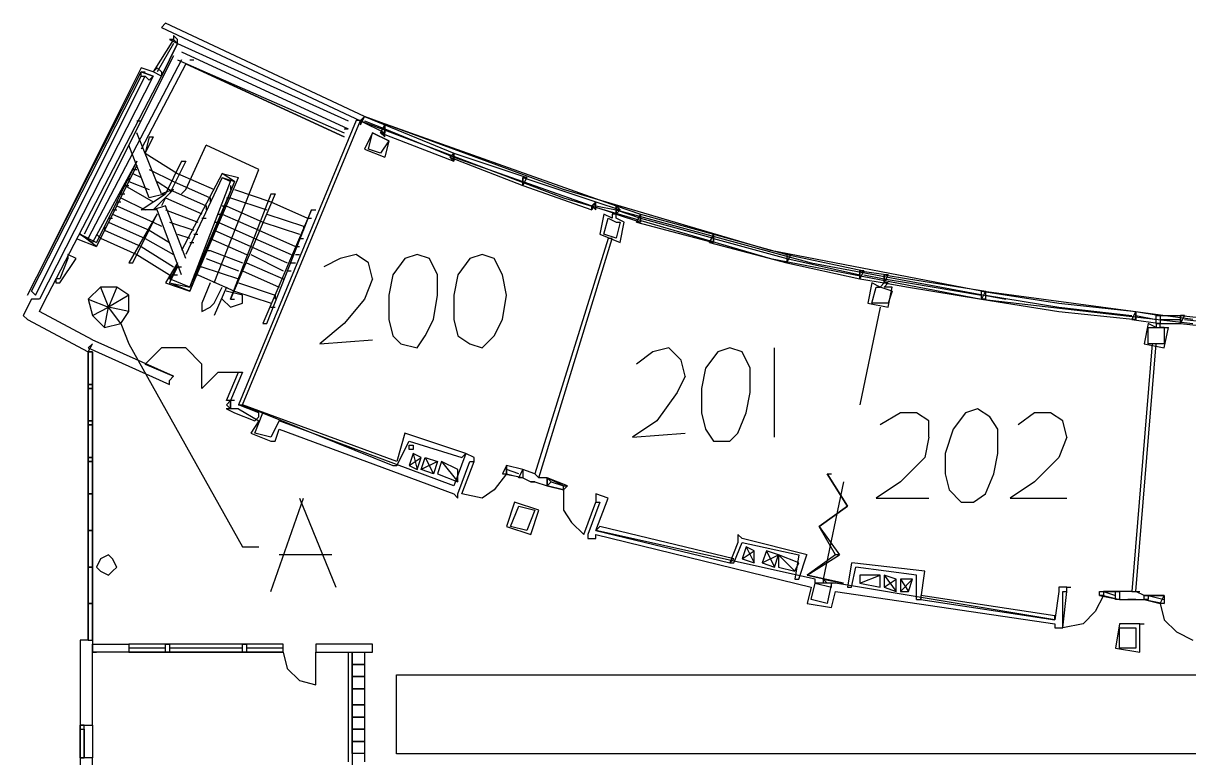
# Model space of a CAD drawing. Extents: x 0 to 132, y 0 to 63.
# Drawn here: x 78.99 to 97.22, y 51.85 to 63.34 of the extents above; entities that cross this region are included whole.
import ezdxf

# ---------------------------------------------------------------- set-up
doc = ezdxf.new("R2010")
doc.units = 0

msp = doc.modelspace()

# ---------------------------------------------------------------- linework, layer by layer
at = {"layer": 'Layer 1'}
for p, q in [((81.216239, 63.34135), (81.153004, 63.27785)), ((81.153004, 63.27785), (84.2645, 61.817352)), ((84.328, 61.881116), (81.216239, 63.34135)), ((81.343424, 63.087403), (81.025924, 62.579404)), ((81.343503, 63.087377), (81.026004, 62.579377)), ((81.343503, 63.08735), (81.280003, 63.08735)), ((81.280003, 63.08735), (81.407003, 63.02385)), ((81.406924, 63.087403), (81.343424, 63.150903)), ((81.343424, 63.150903), (81.343424, 63.087403)), ((81.343424, 63.087403), (81.406924, 63.023903)), ((81.407003, 63.02385), (81.343503, 63.08735)), ((81.406924, 63.023903), (81.406924, 63.087403)), ((81.343421, 63.02385), (81.089424, 62.579351)), ((81.406924, 63.023903), (81.152924, 62.515904)), ((81.153004, 62.515878), (81.407003, 63.023877)), ((81.407001, 63.02385), (84.074003, 61.817352)), ((81.470292, 62.896983), (84.074053, 61.69022)), ((81.34353, 62.833324), (79.946267, 60.039592)), ((81.470265, 62.769824), (80.010031, 59.976092)), ((81.533765, 62.706324), (80.83553, 61.373091)), ((81.533765, 62.706324), (80.83553, 61.373091)), ((81.407056, 62.769983), (84.010553, 61.626984)), ((81.533871, 62.706298), (84.010368, 61.563564)), ((84.010368, 61.563564), (81.533871, 62.706298)), ((81.597424, 62.769851), (81.660924, 62.769851)), ((80.835451, 62.642983), (79.057453, 59.086988)), ((79.057535, 59.086882), (80.835533, 62.579377)), ((79.120847, 59.150435), (80.835345, 62.51593)), ((79.184347, 59.086935), (80.89911, 62.51593)), ((81.026004, 62.515851), (79.248006, 59.023355)), ((79.311506, 58.96012), (81.153004, 62.515851)), ((80.835345, 62.51593), (80.835345, 62.57943)), ((81.025951, 62.579483), (80.835451, 62.642983)), ((80.835451, 62.579483), (81.025951, 62.515983)), ((80.835451, 62.579377), (80.898951, 62.579377)), ((80.835451, 62.515878), (80.898951, 62.515878)), ((81.025766, 62.515878), (80.83553, 62.579377)), ((80.89903, 62.515878), (80.962266, 62.452378)), ((80.962266, 62.452378), (81.025766, 62.515878)), ((81.153004, 62.515878), (81.026001, 62.579377)), ((81.026004, 62.57943), (81.089504, 62.64293)), ((81.153004, 62.51593), (81.026004, 62.57943)), ((81.089504, 62.64293), (81.153004, 62.57943)), ((81.153004, 62.57943), (81.153004, 62.51593)), ((80.771872, 61.817352), (80.835372, 61.817352)), ((84.200947, 61.817511), (82.359449, 57.372516)), ((82.422949, 57.372516), (84.264447, 61.817511)), ((84.264447, 61.817511), (84.200947, 61.817511)), ((84.264447, 61.817458), (87.439443, 60.610695)), ((84.264447, 61.817458), (84.645182, 61.626958)), ((84.2645, 61.817352), (84.328, 61.881116)), ((84.2645, 61.754037), (84.328, 61.881037)), ((84.328, 61.881037), (84.2645, 61.817537)), ((84.2645, 61.817537), (84.2645, 61.754037)), ((87.439443, 60.737959), (84.327947, 61.880958)), ((84.327947, 61.880958), (84.645182, 61.753958)), ((84.328, 61.881037), (88.264995, 60.484039)), ((84.328, 61.817458), (84.645235, 61.690458)), ((81.153136, 60.674433), (80.771872, 61.626932)), ((84.010421, 61.690352), (84.073921, 61.690352)), ((84.454814, 61.627037), (84.328079, 61.373038)), ((84.391314, 61.373038), (84.454814, 61.627037)), ((84.708867, 61.499905), (84.454867, 61.626905)), ((84.454867, 61.626905), (84.708867, 61.499905)), ((84.581999, 61.627037), (85.724733, 61.182273)), ((84.582052, 61.62717), (84.645288, 61.753905)), ((84.645288, 61.753905), (84.582052, 61.62717)), ((84.645288, 61.62717), (84.582052, 61.62717)), ((84.582052, 61.62717), (84.645288, 61.62717)), ((84.582052, 61.627037), (84.645288, 61.563537)), ((84.645288, 61.627037), (84.582052, 61.627037)), ((84.645235, 61.753773), (85.724733, 61.309538)), ((84.645285, 61.690352), (85.724786, 61.245853)), ((84.645288, 61.753905), (84.645288, 61.62717)), ((84.645288, 61.62717), (84.645288, 61.753905)), ((84.645288, 61.563537), (84.645288, 61.627037)), ((80.962292, 60.610933), (80.645057, 61.436432)), ((81.025766, 61.56359), (80.89903, 61.309591)), ((80.962266, 61.56359), (80.89903, 61.309591)), ((80.962316, 61.563485), (81.025816, 61.563485)), ((80.962372, 61.563352), (81.025871, 61.563352)), ((81.533873, 60.737933), (81.851368, 61.436432)), ((82.677028, 61.055565), (81.851529, 61.4363)), ((84.708867, 61.499905), (84.582132, 61.309406)), ((84.708867, 61.499905), (84.645367, 61.245906)), ((80.899136, 61.309353), (81.407136, 60.991853)), ((84.328, 61.373038), (84.645235, 61.246038)), ((84.582132, 61.309406), (84.391367, 61.37317)), ((85.661524, 61.245932), (86.804258, 60.801433)), ((85.661577, 61.245985), (85.724813, 61.309485)), ((85.724813, 61.309485), (85.661577, 61.245985)), ((85.724813, 61.182485), (85.661577, 61.245985)), ((85.661577, 61.245985), (85.724813, 61.182485)), ((85.72476, 61.309432), (86.868023, 60.928432)), ((85.72481, 61.245932), (86.804314, 60.864933)), ((85.724813, 61.309485), (85.724813, 61.182485)), ((85.724813, 61.182485), (85.724813, 61.309485)), ((80.771766, 61.182326), (80.073531, 59.912328)), ((80.771766, 61.182326), (80.137031, 59.912328)), ((80.771766, 61.118826), (80.137031, 59.848828)), ((80.771766, 61.118826), (80.137031, 59.848828)), ((80.708266, 61.055379), (80.771766, 61.055379)), ((80.962319, 61.055485), (81.343318, 60.864721)), ((81.470371, 61.182353), (81.216371, 60.674353)), ((81.533871, 61.182353), (81.279871, 60.674353)), ((81.470265, 61.182326), (81.533765, 61.182326)), ((81.978529, 59.277302), (82.677028, 61.055565)), ((80.645031, 60.92838), (80.645031, 60.86488)), ((80.708266, 60.991879), (80.83553, 60.92838)), ((81.407001, 60.991932), (81.9785, 60.737933)), ((82.10537, 60.991853), (81.470371, 59.785619)), ((82.10537, 60.991853), (81.470371, 59.785619)), ((82.10537, 60.928353), (81.533871, 59.721855)), ((82.10537, 60.928353), (81.533871, 59.721855)), ((81.597344, 59.150567), (82.359343, 60.9283)), ((82.105291, 60.928274), (82.232555, 60.864774)), ((82.295896, 60.86488), (82.105397, 60.991879)), ((82.105397, 60.991879), (82.359396, 60.92838)), ((82.105397, 60.92838), (82.295896, 60.86488)), ((86.867838, 60.92838), (86.804338, 60.801644)), ((86.804338, 60.801644), (86.804338, 60.92838)), ((86.804338, 60.92838), (86.867838, 60.92838)), ((86.804338, 60.928247), (87.947336, 60.547512)), ((86.804391, 60.92838), (86.804391, 60.801644)), ((86.804391, 60.801644), (86.867891, 60.92838)), ((86.867891, 60.92838), (86.804391, 60.92838)), ((80.581531, 60.801644), (80.645031, 60.801644)), ((80.581531, 60.801644), (81.025766, 60.547645)), ((80.645031, 60.86488), (80.962266, 60.73788)), ((81.025871, 60.420433), (81.343371, 60.737933)), ((81.089451, 60.8648), (81.279951, 60.738065)), ((81.343371, 60.737933), (81.153136, 60.674433)), ((81.279951, 60.738065), (81.85145, 60.484065)), ((81.343318, 60.864721), (81.915082, 60.610721)), ((81.470289, 60.67438), (81.533794, 60.73788)), ((82.295843, 60.8648), (81.597344, 59.214067)), ((81.597344, 59.214067), (82.232608, 60.8648)), ((82.295843, 60.8648), (81.597344, 59.150567)), ((82.232555, 60.801538), (82.232555, 60.738039)), ((82.295843, 60.737933), (82.867343, 60.547433)), ((86.804338, 60.8648), (87.883834, 60.484065)), ((86.804338, 60.801512), (87.883836, 60.420512)), ((90.677939, 59.78546), (87.439443, 60.737959)), ((80.454266, 60.547645), (80.518031, 60.547645)), ((80.518031, 60.67438), (80.581531, 60.67438)), ((80.518031, 60.61088), (80.89903, 60.42038)), ((80.835557, 60.420433), (81.216292, 60.674433)), ((81.216292, 60.674433), (80.962292, 60.610933)), ((81.216371, 60.610853), (81.153136, 60.483854)), ((81.216371, 60.610853), (81.153136, 60.483854)), ((81.216265, 60.61088), (81.787765, 60.35688)), ((81.915082, 60.610721), (81.915082, 60.547486)), ((82.168976, 60.610827), (82.232476, 60.610827)), ((82.930922, 60.67438), (82.232423, 59.023382)), ((82.232423, 59.023382), (82.867422, 60.67438)), ((82.232476, 60.610827), (82.80371, 60.420327)), ((82.867263, 60.674327), (82.931028, 60.674327)), ((82.867343, 60.547433), (83.438842, 60.293433)), ((87.439443, 60.610695), (90.677939, 59.658461)), ((87.947416, 60.547512), (87.883916, 60.484012)), ((87.883916, 60.484012), (87.947416, 60.547512)), ((87.947416, 60.547512), (87.883916, 60.420512)), ((87.947363, 60.547459), (88.328627, 60.42046)), ((87.947416, 60.420512), (87.947416, 60.547512)), ((80.391005, 60.420274), (80.45424, 60.420274)), ((80.391031, 60.356827), (80.962266, 60.102828)), ((80.454346, 60.483959), (81.025845, 60.22996)), ((81.089345, 60.356854), (80.64511, 59.594855)), ((80.708345, 59.594855), (81.089345, 60.356854)), ((81.089557, 60.420433), (80.835557, 60.420433)), ((81.216371, 60.483933), (81.025871, 60.420433)), ((81.470292, 59.404434), (81.089557, 60.420433)), ((81.216265, 60.42038), (81.724529, 60.22988)), ((81.533871, 59.658434), (81.216371, 60.483933)), ((81.85145, 60.484065), (81.85145, 60.420301)), ((82.041844, 60.356827), (82.105344, 60.356827)), ((82.105344, 60.356827), (82.676843, 60.102828)), ((82.105397, 60.483959), (82.168896, 60.483959)), ((82.168896, 60.483959), (82.740396, 60.22996)), ((83.50258, 60.42046), (82.740581, 58.642462)), ((82.803816, 58.642462), (83.50258, 60.42046)), ((82.803816, 60.356827), (83.375316, 60.166328)), ((83.502477, 60.420407), (83.565974, 60.420407)), ((87.883863, 60.483959), (88.264862, 60.35696)), ((87.883916, 60.484012), (87.947416, 60.420512)), ((87.883916, 60.420512), (87.883916, 60.484012)), ((87.947413, 60.483959), (88.264915, 60.42046)), ((88.074495, 60.356774), (88.010995, 60.039539)), ((88.201495, 60.293539), (88.074495, 60.356774)), ((88.264968, 60.356827), (88.201468, 60.356827)), ((88.201468, 60.356827), (88.201468, 60.293592)), ((88.264968, 60.35696), (88.264968, 60.483959)), ((88.264968, 60.483959), (88.328468, 60.42046)), ((88.264968, 60.483827), (88.645703, 60.356827)), ((88.328468, 60.42046), (88.264968, 60.35696)), ((88.264968, 60.420407), (91.312964, 59.594908)), ((88.264968, 60.356827), (88.645703, 60.230092)), ((88.264971, 60.420407), (88.645706, 60.293671)), ((88.264971, 60.293539), (88.264971, 60.356774)), ((88.265021, 60.483907), (88.265021, 60.356907)), ((88.328521, 60.420407), (88.265021, 60.483907)), ((88.265021, 60.356907), (88.328521, 60.420407)), ((88.5826, 60.230092), (88.645835, 60.356827)), ((88.645835, 60.356827), (88.5826, 60.230092)), ((88.645756, 60.356695), (89.789019, 60.03946)), ((88.645835, 60.356827), (88.645835, 60.230092)), ((88.645835, 60.230092), (88.645835, 60.356827)), ((80.263925, 60.166407), (80.263925, 60.102907)), ((80.327478, 60.22996), (80.898977, 59.97596)), ((80.327481, 60.293539), (80.390978, 60.293539)), ((81.025845, 60.22996), (81.153109, 60.16646)), ((81.279765, 60.22988), (81.661029, 60.102881)), ((81.787765, 60.293645), (81.851529, 60.293645)), ((81.978529, 60.22996), (82.041764, 60.22996)), ((82.041764, 60.22996), (82.613264, 59.97596)), ((82.740396, 60.22996), (83.31216, 60.03946)), ((83.375316, 60.166328), (83.375316, 60.102828)), ((83.438789, 60.293486), (83.502554, 60.293486)), ((88.074495, 60.039539), (88.13773, 60.293539)), ((88.13773, 60.293539), (88.264995, 60.230039)), ((88.39173, 60.230039), (88.264995, 60.293539)), ((88.264995, 60.230039), (88.328495, 60.230039)), ((88.328495, 60.230039), (88.264995, 59.976039)), ((88.328495, 59.912275), (88.39173, 60.230039)), ((88.582521, 60.22996), (89.789019, 59.91246)), ((88.645835, 60.230092), (88.5826, 60.230092)), ((88.5826, 60.230092), (88.645835, 60.230092)), ((88.645833, 60.293539), (89.788834, 59.976039)), ((79.819505, 59.975987), (80.137005, 59.848987)), ((80.137005, 59.848987), (79.882741, 60.039486)), ((79.882741, 60.039486), (80.137005, 59.912487)), ((79.882794, 60.039539), (80.073558, 59.91254)), ((80.137058, 60.039539), (80.200293, 59.976039)), ((80.200293, 59.976039), (80.771792, 59.72204)), ((80.263925, 60.102907), (80.835425, 59.848907)), ((80.898977, 59.97596), (81.343477, 59.72196)), ((80.962266, 60.102828), (81.279765, 59.912328)), ((81.407003, 60.039539), (81.597503, 59.976039)), ((81.661029, 60.039645), (81.724529, 60.039645)), ((81.914976, 59.912407), (81.914976, 59.975907)), ((81.914976, 59.975907), (82.486475, 59.721908)), ((81.978529, 60.102854), (82.549764, 59.848854)), ((82.613264, 59.97596), (83.185027, 59.72196)), ((82.676843, 60.102828), (83.248607, 59.848828)), ((83.312059, 59.975987), (83.375289, 59.975987)), ((88.137915, 59.975987), (86.994917, 56.292991)), ((87.058335, 56.229438), (88.201336, 59.975934)), ((88.010995, 60.039539), (88.328495, 59.912275)), ((88.264995, 59.976039), (88.074495, 60.039539)), ((88.201415, 59.975987), (88.137915, 59.975987)), ((89.788913, 60.039539), (89.725413, 59.91254)), ((89.725413, 59.91254), (89.788913, 60.039539)), ((89.788834, 60.039407), (90.932097, 59.721908)), ((89.788913, 59.91254), (89.788913, 60.039539)), ((89.788913, 60.039539), (89.788913, 59.91254)), ((89.788916, 59.975987), (90.931915, 59.658487)), ((80.835425, 59.848907), (81.343424, 59.531408)), ((81.597503, 59.91254), (81.661003, 59.91254)), ((81.851318, 59.785487), (81.915082, 59.785487)), ((81.915082, 59.785487), (82.423081, 59.594987)), ((82.549764, 59.848854), (83.121263, 59.594855)), ((83.248607, 59.848828), (83.312107, 59.848828)), ((89.725334, 59.912407), (90.932097, 59.594908)), ((89.725413, 59.91254), (89.788913, 59.91254)), ((89.788913, 59.91254), (89.725413, 59.91254)), ((93.979935, 59.150461), (90.677939, 59.78546)), ((79.692241, 59.658381), (79.565506, 59.340882)), ((79.565506, 59.277382), (79.819505, 59.658381)), ((79.69237, 59.721987), (79.69237, 59.658487)), ((79.819503, 59.658434), (79.692508, 59.721934)), ((80.64511, 59.594855), (80.708345, 59.594855)), ((80.771792, 59.72204), (81.279792, 59.40454)), ((81.407136, 59.594855), (81.216371, 59.277355)), ((81.407136, 59.594855), (81.279871, 59.277355)), ((81.851426, 59.658434), (82.35942, 59.467934)), ((82.486528, 59.594855), (83.05776, 59.340855)), ((82.549817, 59.721987), (83.057816, 59.467987)), ((83.184919, 59.594855), (83.248424, 59.594855)), ((83.248472, 59.721987), (83.311977, 59.721987)), ((83.946894, 59.658487), (83.692895, 59.531223)), ((84.200894, 59.721987), (83.946894, 59.658487)), ((84.391367, 59.594881), (84.200867, 59.721881)), ((84.454867, 59.340882), (84.391367, 59.594881)), ((84.962893, 59.65854), (84.772393, 59.40454)), ((85.153657, 59.72204), (84.962893, 59.65854)), ((85.343892, 59.65854), (85.153657, 59.72204)), ((85.470892, 59.40454), (85.343892, 59.65854)), ((85.978918, 59.65854), (85.788418, 59.40454)), ((86.169418, 59.72204), (85.978918, 59.65854)), ((86.359918, 59.65854), (86.169418, 59.72204)), ((86.486917, 59.40454), (86.359918, 59.65854)), ((90.677939, 59.658461), (93.979935, 59.023197)), ((90.931989, 59.658434), (92.074723, 59.404434)), ((90.931991, 59.721987), (90.931991, 59.721987)), ((90.931991, 59.721855), (92.13849, 59.46812)), ((90.931991, 59.594855), (92.074725, 59.340855)), ((90.932044, 59.721987), (90.932044, 59.594987)), ((90.932044, 59.594987), (90.99528, 59.721987)), ((90.99528, 59.721987), (90.932044, 59.721987)), ((91.312964, 59.594908), (94.36096, 59.023408)), ((81.407136, 59.531355), (81.279871, 59.277355)), ((81.407136, 59.531355), (81.279871, 59.340855)), ((81.407001, 59.531302), (81.470239, 59.531302)), ((81.724556, 59.531302), (81.787791, 59.531302)), ((81.787791, 59.531302), (82.35929, 59.340802)), ((82.422949, 59.467987), (82.994451, 59.213988)), ((83.121316, 59.467987), (83.184816, 59.467987)), ((92.138305, 59.467987), (92.074805, 59.340987)), ((92.074805, 59.340987), (92.074805, 59.467987)), ((92.074805, 59.467987), (92.138305, 59.467987)), ((92.074805, 59.467881), (92.519569, 59.404381)), ((92.074884, 59.467987), (92.074884, 59.340987)), ((92.074884, 59.340987), (92.138384, 59.467987)), ((92.138384, 59.467987), (92.074884, 59.467987)), ((79.501953, 59.340882), (79.501953, 59.277382)), ((79.501953, 59.277382), (79.565453, 59.277382)), ((79.565506, 59.340882), (79.502006, 59.340882)), ((81.216318, 59.277302), (81.597318, 59.150567)), ((81.597318, 59.214067), (81.279818, 59.340802)), ((81.597318, 59.150567), (81.279818, 59.277302)), ((81.279818, 59.277302), (81.597318, 59.214067)), ((81.343556, 59.40454), (81.407056, 59.40454)), ((81.660976, 59.404434), (81.724476, 59.404434)), ((81.724476, 59.404434), (82.295711, 59.150435)), ((81.914976, 59.277302), (81.787976, 58.960067)), ((82.359396, 59.277302), (82.930896, 59.086802)), ((84.454867, 59.340882), (84.328132, 59.023382)), ((84.772393, 59.40454), (84.708893, 59.086776)), ((85.470892, 59.086776), (85.470892, 59.40454)), ((85.788418, 59.40454), (85.724918, 59.086776)), ((86.550417, 59.086776), (86.486917, 59.40454)), ((92.074805, 59.340882), (92.455804, 59.277382)), ((92.138381, 59.404434), (92.455884, 59.340934)), ((92.265569, 59.277249), (92.202069, 58.960014)), ((92.392278, 59.213935), (92.265543, 59.27717)), ((92.45591, 59.277249), (92.39241, 59.214014)), ((92.455907, 59.340882), (92.836909, 59.277382)), ((92.51941, 59.404434), (92.45591, 59.277435)), ((92.45591, 59.277435), (92.45591, 59.404434)), ((92.45591, 59.404434), (92.51941, 59.404434)), ((92.45591, 59.404302), (92.836909, 59.340802)), ((92.45591, 59.277302), (92.836909, 59.214067)), ((92.45591, 59.214014), (92.51941, 59.277249)), ((92.51941, 59.277249), (92.45591, 59.277249)), ((92.455989, 59.404434), (92.455989, 59.277435)), ((92.455989, 59.277435), (92.519489, 59.404434)), ((92.519489, 59.404434), (92.455989, 59.404434)), ((92.837042, 59.340882), (92.837042, 59.340882)), ((92.837042, 59.340882), (92.837042, 59.340882)), ((92.837042, 59.340749), (94.04354, 59.150514)), ((92.837047, 59.277302), (93.97977, 59.086803)), ((79.120847, 59.150435), (79.184347, 59.086935)), ((80.200346, 59.214014), (80.009846, 59.02325)), ((80.454346, 59.214014), (80.200346, 59.214014)), ((80.200346, 59.214014), (80.32761, 58.896514)), ((80.454266, 59.213882), (80.327531, 58.896382)), ((80.645031, 59.086908), (80.327531, 58.896409)), ((80.645031, 59.086882), (80.454266, 59.213882)), ((80.645031, 58.832909), (80.645031, 59.086908)), ((81.978476, 58.960067), (82.105476, 59.214067)), ((82.168976, 59.214014), (81.978476, 58.76925)), ((82.422896, 59.086829), (82.168896, 59.150329)), ((82.295711, 59.150435), (82.867475, 58.959935)), ((82.422896, 58.960094), (82.422896, 59.086829)), ((82.930896, 59.086802), (82.930896, 59.023303)), ((84.708893, 59.086776), (84.708893, 58.706041)), ((85.407392, 58.706041), (85.470892, 59.086776)), ((85.724918, 59.086776), (85.724918, 58.706041)), ((86.486917, 58.706041), (86.550417, 59.086776)), ((92.265569, 58.960014), (92.328804, 59.214014)), ((92.328804, 59.214014), (92.392304, 59.214014)), ((92.582778, 59.150435), (92.392278, 59.213935)), ((92.582725, 59.21404), (92.455989, 59.21404)), ((92.519489, 58.896541), (92.582725, 59.21404)), ((92.582725, 59.150541), (92.519489, 58.960041)), ((92.837042, 59.214014), (93.979776, 59.02325)), ((93.97977, 59.150302), (94.04327, 59.150302)), ((93.97977, 59.023303), (93.97977, 59.150302)), ((94.043355, 59.150435), (93.979855, 59.023435)), ((93.979855, 59.023435), (93.979855, 59.150435)), ((93.979855, 59.150435), (94.043355, 59.150435)), ((93.979855, 59.150329), (95.186618, 58.960094)), ((97.28193, 58.705962), (93.979935, 59.150461)), ((94.04327, 59.150302), (94.04327, 59.023303)), ((94.043405, 59.086882), (95.186407, 58.896382)), ((79.120953, 59.023329), (78.993953, 58.769329)), ((79.247953, 59.023329), (79.120953, 59.023329)), ((79.247953, 58.832909), (79.31145, 58.959908)), ((80.009846, 59.02325), (80.327346, 58.896514)), ((80.009926, 59.023329), (80.073426, 58.769329)), ((80.073426, 58.769329), (80.327425, 58.896594)), ((80.263978, 58.57883), (80.327478, 58.896329)), ((80.644898, 58.832962), (80.327399, 58.896461)), ((80.517925, 58.642409), (80.327425, 58.896409)), ((81.787976, 58.960067), (81.787976, 58.832803)), ((81.787976, 58.832803), (81.914976, 58.896567)), ((81.914976, 58.896567), (81.978476, 58.960067)), ((82.105397, 59.023329), (82.232396, 58.896594)), ((82.232396, 58.896594), (82.422896, 58.960094)), ((82.232529, 59.023329), (82.295764, 59.023329)), ((82.867366, 58.896461), (82.930872, 58.896461)), ((84.328132, 59.023382), (84.010368, 58.642382)), ((92.392331, 58.896382), (92.074831, 57.372649)), ((92.202069, 58.960014), (92.519569, 58.896514)), ((92.519569, 58.960014), (92.265569, 58.960014)), ((94.04327, 59.023303), (93.97977, 59.023303)), ((93.979855, 59.023329), (95.186618, 58.832829)), ((93.979935, 59.023197), (97.28193, 58.642462)), ((95.186512, 58.960014), (95.186512, 58.960014)), ((95.186512, 58.960014), (95.186512, 58.960014)), ((95.186512, 58.959908), (96.393011, 58.832909)), ((95.186512, 58.896461), (96.329246, 58.769462)), ((78.99398, 58.769329), (79.05748, 58.706094)), ((79.05748, 58.706094), (80.009979, 58.198095)), ((80.073476, 58.388489), (79.247977, 58.832988)), ((80.073478, 58.769329), (80.263978, 58.57883)), ((80.517899, 58.642462), (80.644898, 58.832962)), ((84.708893, 58.706041), (84.772393, 58.452041)), ((85.280393, 58.452041), (85.407392, 58.706041)), ((85.724918, 58.706041), (85.788418, 58.452041)), ((86.359918, 58.452041), (86.486917, 58.706041)), ((95.186512, 58.832909), (96.393011, 58.706173)), ((96.329326, 58.706041), (96.77409, 58.642541)), ((96.392879, 58.832909), (96.329379, 58.706173)), ((96.329379, 58.706173), (96.392879, 58.832909)), ((96.329379, 58.706173), (96.392879, 58.706173)), ((96.392879, 58.706173), (96.329379, 58.706173)), ((96.392826, 58.832776), (96.77409, 58.769276)), ((96.392879, 58.706173), (96.392879, 58.832909)), ((96.392879, 58.832909), (96.392879, 58.706173)), ((96.392881, 58.769329), (96.710376, 58.706094)), ((96.710431, 58.769197), (97.154931, 58.769197)), ((96.710537, 58.769303), (96.774037, 58.769303)), ((96.710537, 58.642568), (96.710537, 58.769303)), ((96.710537, 58.769303), (96.774037, 58.769303)), ((96.710537, 58.642568), (96.710537, 58.769303)), ((96.77401, 58.706041), (97.091245, 58.706041)), ((96.774037, 58.769303), (96.774037, 58.642568)), ((96.774037, 58.769303), (96.774037, 58.642568)), ((97.154798, 58.769329), (97.091298, 58.642594)), ((97.091298, 58.642594), (97.091298, 58.769329)), ((97.091298, 58.769329), (97.154798, 58.769329)), ((97.091298, 58.769197), (98.298061, 58.642462)), ((97.091351, 58.769329), (97.091351, 58.642594)), ((97.091351, 58.642594), (97.154851, 58.769329)), ((97.154851, 58.769329), (97.091351, 58.769329)), ((97.154848, 58.706041), (98.29785, 58.579041)), ((80.263925, 58.578909), (80.517925, 58.642409)), ((80.517899, 58.642462), (80.644898, 58.324962)), ((82.740502, 58.642462), (82.80374, 58.642462)), ((84.010368, 58.642382), (83.629368, 58.324883)), ((96.583299, 58.642515), (96.520064, 58.325015)), ((96.583325, 58.324909), (96.583325, 58.578909)), ((96.583325, 58.578909), (96.77409, 58.578909)), ((96.710431, 58.578909), (96.583429, 58.642409)), ((96.710431, 58.642462), (97.091166, 58.642462)), ((96.77401, 58.642462), (96.71051, 58.642462)), ((96.71051, 58.642462), (96.71051, 58.578962)), ((96.774037, 58.642568), (96.710537, 58.642568)), ((96.774037, 58.642568), (96.710537, 58.642568)), ((96.77401, 58.578909), (96.77401, 58.642409)), ((96.837299, 58.578909), (96.774063, 58.578909)), ((96.774063, 58.578909), (96.900799, 58.578909)), ((96.837299, 58.261251), (96.900799, 58.579015)), ((96.837299, 58.579015), (96.837299, 58.325015)), ((97.091298, 58.642462), (98.298061, 58.515462)), ((80.073478, 58.324909), (80.009979, 58.261409)), ((80.009979, 58.198095), (80.073478, 58.32483)), ((81.343371, 57.816883), (80.073373, 58.388383)), ((80.644898, 58.324962), (82.422896, 55.149966)), ((83.629368, 58.324883), (84.454867, 58.388383)), ((84.772393, 58.452041), (84.899658, 58.325042)), ((84.899658, 58.325042), (85.153657, 58.261277)), ((85.153657, 58.261277), (85.280393, 58.452041)), ((85.788418, 58.452041), (85.978918, 58.325042)), ((85.978918, 58.325042), (86.169418, 58.261277)), ((86.169418, 58.261277), (86.359918, 58.452041)), ((96.646931, 58.324909), (96.329432, 54.451414)), ((96.392881, 54.451521), (96.710376, 58.325015)), ((96.520011, 58.324909), (96.837246, 58.261409)), ((96.837246, 58.324909), (96.583246, 58.324909)), ((96.710431, 58.324909), (96.646931, 58.324909)), ((80.009926, 58.261356), (81.279924, 57.689857)), ((80.009926, 57.626516), (80.009926, 58.198015)), ((80.073478, 58.198042), (80.009979, 58.198042)), ((80.009979, 58.198042), (80.009979, 53.689547)), ((80.073478, 58.198042), (80.009979, 58.198042)), ((80.009979, 58.198042), (80.073478, 58.198042)), ((80.073476, 58.198042), (80.009979, 58.198042)), ((80.073426, 57.626516), (80.073426, 58.198015)), ((80.073476, 53.689547), (80.073476, 58.198042)), ((80.073478, 58.198042), (80.073478, 57.689778)), ((81.153109, 58.261251), (80.89911, 58.007251)), ((81.533844, 58.261251), (81.153109, 58.261251)), ((81.787844, 58.007251), (81.533844, 58.261251)), ((88.836494, 58.198121), (88.582494, 58.007357)), ((89.090494, 58.261356), (88.836494, 58.198121)), ((89.280993, 58.070936), (89.090494, 58.261436)), ((89.852519, 58.198121), (89.662019, 57.943857)), ((90.043019, 58.261356), (89.852519, 58.198121)), ((90.233254, 58.198121), (90.043019, 58.261356)), ((90.360518, 57.943857), (90.233254, 58.198121)), ((90.741304, 56.864543), (90.741304, 58.261277)), ((81.343424, 57.816936), (80.898925, 58.007436)), ((80.898925, 58.007436), (81.343424, 57.816936)), ((81.787844, 57.626516), (81.787844, 58.007251)), ((89.344493, 57.816936), (89.280993, 58.070936)), ((81.279871, 57.753384), (81.343371, 57.816883)), ((81.343371, 57.816883), (81.279871, 57.753384)), ((81.279871, 57.753384), (81.343371, 57.816883)), ((81.787844, 57.626516), (82.041844, 57.880516)), ((82.041844, 57.880516), (82.422843, 57.880516)), ((82.169029, 57.435831), (82.359264, 57.880595)), ((82.423028, 57.880595), (82.232529, 57.435831)), ((82.359264, 57.880595), (82.423028, 57.880595)), ((89.344493, 57.816936), (89.217493, 57.562937)), ((89.662019, 57.943857), (89.598519, 57.626622)), ((90.360518, 57.562857), (90.360518, 57.943857)), ((80.009926, 57.054964), (80.009926, 57.689698)), ((80.073558, 57.689804), (80.010058, 57.689804)), ((80.010058, 57.689804), (80.010058, 57.626569)), ((80.010058, 57.689804), (80.073558, 57.689804)), ((80.010058, 57.626569), (80.010058, 57.689804)), ((80.010058, 57.626569), (80.073558, 57.626569)), ((80.073558, 57.626569), (80.010058, 57.626569)), ((80.073426, 57.054964), (80.073426, 57.689698)), ((80.073558, 57.626569), (80.073558, 57.689804)), ((80.073558, 57.689804), (80.073558, 57.626569)), ((80.073558, 57.626569), (80.073558, 57.11857)), ((81.279924, 57.689857), (81.279924, 57.753357)), ((89.598519, 57.626622), (89.598519, 57.245358)), ((82.232476, 57.435752), (82.168976, 57.372516)), ((82.232529, 57.435831), (82.169029, 57.435831)), ((82.232476, 57.309016), (82.232476, 57.435752)), ((82.295843, 57.435831), (82.232608, 57.435831)), ((82.232608, 57.435831), (82.232608, 57.309096)), ((89.217493, 57.562937), (88.899729, 57.118437)), ((90.296754, 57.245358), (90.360518, 57.562857)), ((82.359396, 57.308963), (82.168896, 57.308963)), ((82.168976, 57.372516), (82.232476, 57.309016)), ((82.168976, 57.308911), (82.295711, 57.245411)), ((82.295843, 57.245411), (82.613343, 57.118675)), ((82.359396, 57.372517), (82.422894, 57.372517)), ((82.359396, 57.372517), (82.422894, 57.372517)), ((82.676949, 57.245331), (82.359449, 57.372596)), ((82.740502, 57.245411), (82.359502, 57.37241)), ((82.359502, 57.308911), (82.677002, 57.118675)), ((84.835972, 56.483438), (82.422976, 57.372437)), ((82.422976, 57.372437), (84.772473, 56.419938)), ((82.613396, 56.927964), (82.740396, 57.245464)), ((82.676949, 57.181831), (82.676949, 57.245331)), ((89.598519, 57.245358), (89.662019, 56.991358)), ((90.170019, 56.927858), (90.296754, 57.245358)), ((92.70991, 57.245411), (92.39241, 57.054911)), ((92.963909, 57.245411), (92.70991, 57.245411)), ((93.15433, 57.118543), (92.96383, 57.245278)), ((93.725908, 57.245437), (93.535409, 56.991437)), ((93.916408, 57.308937), (93.725908, 57.245437)), ((94.106908, 57.181937), (93.916408, 57.308937)), ((94.805381, 57.245411), (94.551381, 57.054911)), ((95.05938, 57.245411), (94.805381, 57.245411)), ((95.24988, 57.118543), (95.05938, 57.245278)), ((80.009926, 56.483438), (80.009926, 57.118437)), ((80.073558, 57.11857), (80.010058, 57.11857)), ((80.010058, 57.11857), (80.010058, 57.05507)), ((80.010058, 57.11857), (80.073558, 57.11857)), ((80.010058, 57.05507), (80.010058, 57.11857)), ((80.010058, 57.05507), (80.073558, 57.05507)), ((80.073558, 57.05507), (80.010058, 57.05507)), ((80.073426, 56.483438), (80.073426, 57.118437)), ((80.073558, 57.05507), (80.073558, 57.11857)), ((80.073558, 57.11857), (80.073558, 57.05507)), ((80.073558, 57.05507), (80.073558, 56.54707)), ((82.676896, 57.118464), (82.549896, 56.927964)), ((82.613343, 57.118675), (82.676843, 57.181911)), ((82.994395, 57.118464), (82.867396, 56.864464)), ((85.724707, 56.102253), (82.994475, 57.118517)), ((88.899729, 57.118437), (88.518994, 56.864438)), ((93.15433, 56.864543), (93.15433, 57.118543)), ((94.233908, 56.991437), (94.106908, 57.181937)), ((95.31338, 56.864543), (95.24988, 57.118543)), ((82.54987, 56.927726), (82.867369, 56.800991)), ((82.867369, 56.86449), (82.613369, 56.927726)), ((82.930896, 56.800964), (82.994395, 56.991464)), ((82.994475, 56.991517), (85.724707, 55.975518)), ((84.962867, 56.927726), (84.835867, 56.483491)), ((85.915418, 56.610491), (84.962919, 56.927726)), ((88.518994, 56.864438), (89.344493, 56.927937)), ((89.662019, 56.991358), (89.789019, 56.801123)), ((90.043019, 56.801123), (90.170019, 56.927858)), ((93.15433, 56.864543), (93.091094, 56.547044)), ((93.535409, 56.991437), (93.408409, 56.610438)), ((94.233908, 56.610438), (94.233908, 56.991437)), ((95.31338, 56.864543), (95.186645, 56.547044)), ((82.867366, 56.800991), (82.930872, 56.800991)), ((82.867369, 56.800991), (82.930869, 56.800991)), ((84.835867, 56.419991), (85.026366, 56.800991)), ((85.026284, 56.737305), (85.089784, 56.737305)), ((85.026284, 56.673806), (85.026284, 56.737305)), ((85.026419, 56.800991), (85.851918, 56.546991)), ((85.089784, 56.737305), (85.089784, 56.673806)), ((89.789019, 56.801123), (90.043019, 56.801123)), ((80.009926, 55.975439), (80.009926, 56.546938)), ((80.073558, 56.54707), (80.010058, 56.54707)), ((80.010058, 56.54707), (80.010058, 56.48357)), ((80.010058, 56.546806), (80.073558, 56.546806)), ((80.010058, 56.483306), (80.010058, 56.546806)), ((80.073426, 55.975439), (80.073426, 56.546938)), ((80.073558, 56.48357), (80.073558, 56.54707)), ((80.073558, 56.546806), (80.073558, 56.483306)), ((85.089784, 56.673806), (85.026284, 56.673806)), ((85.026422, 56.419858), (85.216922, 56.546859)), ((85.089972, 56.610544), (85.026472, 56.419779)), ((85.216707, 56.547044), (85.089972, 56.610544)), ((85.089972, 56.610544), (85.153472, 56.356279)), ((85.153472, 56.356279), (85.216707, 56.547044)), ((85.216893, 56.356227), (85.280393, 56.546991)), ((85.280393, 56.546991), (85.470892, 56.483491)), ((85.280393, 56.546991), (85.407392, 56.292991)), ((85.915498, 56.610544), (85.724733, 56.10228)), ((85.851918, 56.546991), (85.915418, 56.610491)), ((86.042312, 56.546938), (85.915577, 56.610438)), ((86.042312, 56.483438), (86.042312, 56.546938)), ((93.091094, 56.547044), (92.70983, 56.16578)), ((93.408409, 56.610438), (93.408409, 56.292938)), ((94.170143, 56.292938), (94.233908, 56.610438)), ((95.186645, 56.547044), (94.805381, 56.16578)), ((80.010058, 56.48357), (80.073558, 56.48357)), ((80.073558, 56.483306), (80.010058, 56.483306)), ((80.073558, 56.483306), (80.073558, 55.975571)), ((84.772473, 56.419938), (84.835972, 56.419938)), ((85.026472, 56.419779), (85.153472, 56.356279)), ((85.470837, 56.483438), (85.21684, 56.356438)), ((85.407392, 56.292991), (85.216893, 56.356227)), ((85.470892, 56.483491), (85.407392, 56.292991)), ((85.534392, 56.483438), (85.470892, 56.292938)), ((85.788392, 56.356438), (85.534392, 56.483438)), ((85.534392, 56.483438), (85.788392, 56.165938)), ((85.788392, 56.165938), (85.788392, 56.356438)), ((85.788498, 55.975545), (85.978733, 56.483544)), ((85.851839, 55.975492), (86.042339, 56.483491)), ((85.978812, 56.483438), (86.042312, 56.483438)), ((86.550338, 56.419859), (86.487103, 56.293124)), ((86.741028, 56.292991), (86.550261, 56.356227)), ((86.804338, 56.356174), (86.550338, 56.419938)), ((86.550338, 56.419859), (86.550338, 56.293124)), ((86.550338, 56.293124), (86.550338, 56.419859)), ((86.804338, 56.356306), (86.550341, 56.419806)), ((86.741102, 56.229571), (86.804338, 56.356306)), ((86.995025, 56.292991), (86.804258, 56.356227)), ((86.804338, 56.356306), (86.804338, 56.229571)), ((86.804338, 56.356306), (86.804338, 56.229571)), ((85.470892, 56.292938), (85.788392, 56.165938)), ((86.550338, 56.292991), (86.359838, 56.038992)), ((86.487103, 56.293124), (86.550338, 56.293124)), ((86.804338, 56.229438), (86.487103, 56.292938)), ((86.550338, 56.293124), (86.804338, 56.229359)), ((86.804338, 56.229571), (86.741102, 56.229571)), ((86.804338, 56.229571), (86.931338, 56.165806)), ((86.93147, 56.165886), (86.99497, 56.165886)), ((86.93147, 56.165885), (86.994967, 56.165885)), ((86.995023, 56.165886), (86.931523, 56.165886)), ((86.995023, 56.292885), (87.058258, 56.229385)), ((86.995023, 56.165886), (87.185522, 56.102386)), ((87.185522, 56.229385), (87.058258, 56.229385)), ((87.502943, 56.102253), (87.185443, 56.229518)), ((87.439443, 56.102306), (87.185443, 56.229306)), ((87.185522, 56.102386), (87.185522, 56.229385)), ((87.249022, 56.165886), (87.185522, 56.229385)), ((87.185522, 56.229385), (87.185522, 56.102386)), ((87.185522, 56.102386), (87.249022, 56.165886)), ((87.249022, 56.165886), (87.439522, 56.102386)), ((91.820829, 56.165885), (91.503594, 54.641887)), ((91.566832, 56.292991), (91.884331, 55.784992)), ((91.884331, 55.784992), (91.566832, 56.292991)), ((91.566938, 56.292938), (91.630437, 56.292938)), ((92.70983, 56.16578), (92.328831, 55.91178)), ((93.408409, 56.292938), (93.471909, 56.038939)), ((94.043408, 55.975439), (94.170143, 56.292938)), ((94.805381, 56.16578), (94.424646, 55.91178)), ((80.009926, 55.403913), (80.009926, 55.975412)), ((80.073478, 55.975439), (80.009979, 55.975439)), ((80.009979, 55.975439), (80.073478, 55.975439)), ((80.073426, 55.403913), (80.073426, 55.975412)), ((80.073478, 55.975439), (80.073478, 55.403939)), ((80.073478, 55.975439), (80.073478, 55.975439)), ((85.724813, 55.975439), (85.788313, 55.911939)), ((85.788313, 55.911939), (85.788313, 55.975439)), ((86.169603, 55.911992), (85.851839, 55.975492)), ((86.359838, 56.038992), (86.169603, 55.911992)), ((87.185443, 56.102306), (87.439443, 56.039071)), ((87.439443, 56.039018), (87.185443, 56.102253)), ((87.439443, 56.039071), (87.439443, 56.102306)), ((87.502943, 56.102306), (87.439443, 56.039071)), ((87.439443, 56.039071), (87.439443, 56.102306)), ((87.439443, 56.102306), (87.502943, 56.102306)), ((87.439443, 56.039018), (87.439443, 55.721518)), ((88.137839, 55.911886), (87.947339, 55.975386)), ((87.947416, 55.975439), (87.947416, 55.848439)), ((93.471909, 56.038939), (93.662408, 55.848439)), ((93.852908, 55.848439), (94.043408, 55.975439)), ((82.867369, 54.45152), (83.375369, 55.912018)), ((83.312133, 55.912018), (83.883368, 54.514755)), ((86.677391, 55.848201), (86.550391, 55.467466)), ((86.613891, 55.467466), (86.741155, 55.784965)), ((87.05839, 55.721465), (86.677391, 55.848201)), ((86.741155, 55.784965), (86.99489, 55.721465)), ((87.756942, 55.340254), (87.947442, 55.848254)), ((88.011048, 55.848359), (87.820284, 55.34036)), ((87.947283, 55.40386), (88.137783, 55.911859)), ((87.947416, 55.848439), (88.010916, 55.848439)), ((91.884464, 55.784965), (91.439964, 55.467466)), ((91.439964, 55.467466), (91.884464, 55.784965)), ((92.328831, 55.91178), (93.15433, 55.91178)), ((93.662408, 55.848439), (93.852908, 55.848439)), ((94.424646, 55.91178), (95.31338, 55.91178)), ((86.99489, 55.721465), (86.867891, 55.403966)), ((86.93139, 55.340466), (87.05839, 55.721465)), ((87.439443, 55.721518), (87.566178, 55.531019)), ((80.009926, 54.832361), (80.009926, 55.40386)), ((80.073478, 55.403913), (80.009979, 55.403913)), ((80.009979, 55.403913), (80.073478, 55.403913)), ((80.073426, 54.832361), (80.073426, 55.40386)), ((80.073478, 55.403913), (80.073478, 54.832414)), ((80.073478, 55.403913), (80.073478, 55.403913)), ((86.550391, 55.467466), (86.93139, 55.340466)), ((86.867891, 55.403966), (86.613891, 55.467466)), ((87.566178, 55.531019), (87.756942, 55.340254)), ((88.010889, 55.467439), (87.947389, 55.403939)), ((87.947389, 55.403939), (90.042887, 54.89594)), ((91.376411, 54.641887), (87.947416, 55.403886)), ((90.106386, 54.95944), (88.010889, 55.467439)), ((91.439964, 55.467466), (91.757464, 55.022966)), ((91.693964, 55.022966), (91.439964, 55.467466)), ((87.820284, 55.34036), (87.820284, 55.277125)), ((87.820284, 55.277045), (87.947283, 55.277045)), ((87.947283, 55.277045), (87.947283, 55.340281)), ((87.947413, 55.34036), (91.312909, 54.514861)), ((90.170021, 55.34036), (90.170021, 55.213625)), ((90.233333, 55.277045), (90.170098, 55.340281)), ((91.249597, 55.023046), (90.233333, 55.277045)), ((82.422896, 55.149966), (82.676896, 55.149966)), ((90.170019, 55.213493), (90.043019, 54.895993)), ((90.106519, 54.895993), (90.233254, 55.213493)), ((90.233331, 54.959493), (90.424098, 55.086228)), ((90.233333, 55.213545), (91.122332, 55.023046)), ((90.296886, 55.149913), (90.233386, 54.959414)), ((90.423886, 55.086413), (90.296886, 55.149913)), ((90.296886, 55.149913), (90.423886, 54.895914)), ((90.423886, 54.895914), (90.423886, 55.086413)), ((90.614439, 55.08636), (90.550939, 54.895861)), ((90.804939, 55.023125), (90.614439, 55.08636)), ((90.614439, 55.08636), (90.741174, 54.832361)), ((80.200346, 54.959361), (80.137111, 54.832361)), ((80.32761, 55.023125), (80.200346, 54.959361)), ((80.39111, 54.959361), (80.32761, 55.023125)), ((80.454346, 54.832361), (80.39111, 54.959361)), ((83.820133, 55.023019), (82.994369, 55.023019)), ((90.042887, 54.89594), (90.106386, 54.95944)), ((90.043019, 54.895993), (90.106519, 54.895993)), ((90.233386, 54.959414), (90.423886, 54.895914)), ((90.550886, 54.89594), (90.804886, 55.02294)), ((90.550939, 54.895861), (90.741174, 54.832361)), ((90.741174, 54.832361), (90.804939, 55.023125)), ((90.804886, 55.02294), (90.804886, 54.83244)), ((91.122385, 54.89594), (90.804886, 55.02294)), ((90.804886, 55.02294), (91.058885, 54.76894)), ((91.058885, 54.76894), (91.122385, 54.89594)), ((91.122412, 55.023046), (91.058912, 54.642046)), ((91.122412, 54.642046), (91.249411, 55.023046)), ((91.694043, 55.022993), (91.249544, 54.705493)), ((91.249544, 54.705493), (91.757543, 55.022993)), ((91.757464, 55.022966), (91.693964, 55.022966)), ((91.757543, 55.022993), (91.694043, 55.022993)), ((91.947937, 54.89594), (91.884437, 54.514941)), ((93.091015, 54.768808), (91.948016, 54.895808)), ((80.009926, 54.260835), (80.009926, 54.832334)), ((80.073478, 54.832361), (80.009979, 54.832361)), ((80.009979, 54.832361), (80.073478, 54.832361)), ((80.073426, 54.260835), (80.073426, 54.832334)), ((80.073478, 54.832361), (80.073478, 54.260861)), ((80.073478, 54.832361), (80.073478, 54.832361)), ((80.137111, 54.832361), (80.200346, 54.768861)), ((80.200346, 54.768861), (80.32761, 54.705626)), ((80.32761, 54.705626), (80.39111, 54.768861)), ((80.39111, 54.768861), (80.454346, 54.832361)), ((90.804886, 54.83244), (91.058885, 54.76894)), ((91.249544, 54.705493), (91.820778, 54.578493)), ((91.820778, 54.578493), (91.249544, 54.705493)), ((91.947884, 54.514808), (92.011384, 54.832308)), ((92.963909, 54.705387), (92.011411, 54.832387)), ((92.074802, 54.578388), (92.392307, 54.705388)), ((92.074805, 54.705493), (92.074805, 54.578493)), ((92.392304, 54.705493), (92.074805, 54.705493)), ((92.392304, 54.514729), (92.392304, 54.705493)), ((92.45591, 54.705493), (92.45591, 54.514729)), ((92.64641, 54.641993), (92.45591, 54.705493)), ((92.45591, 54.705493), (92.64641, 54.451494)), ((92.963909, 54.324388), (92.963909, 54.705387)), ((93.027409, 54.324388), (93.090909, 54.768887)), ((91.058912, 54.642046), (91.122412, 54.642046)), ((91.312885, 54.514702), (91.24965, 54.260703)), ((91.312885, 54.324467), (91.376385, 54.578467)), ((91.376411, 54.578388), (91.376411, 54.641887)), ((91.630411, 54.578388), (91.376411, 54.578388)), ((91.376411, 54.578388), (91.630411, 54.514888)), ((91.503517, 54.64194), (91.820752, 54.57844)), ((91.820752, 54.57844), (91.503517, 54.64194)), ((91.566832, 54.578388), (91.503596, 54.641887)), ((91.503596, 54.641887), (91.503596, 54.578388)), ((91.630385, 54.578467), (91.566885, 54.260703)), ((91.630411, 54.514888), (91.630411, 54.578388)), ((91.693937, 54.578335), (91.630437, 54.578335)), ((95.122933, 54.006835), (91.693937, 54.578335)), ((91.884384, 54.514808), (91.947884, 54.514808)), ((92.074805, 54.578493), (92.392304, 54.514729)), ((92.455907, 54.514808), (92.64641, 54.641809)), ((92.45591, 54.514729), (92.64641, 54.451494)), ((92.64641, 54.451494), (92.64641, 54.641993)), ((92.709907, 54.451521), (92.900407, 54.642019)), ((92.70991, 54.64194), (92.70991, 54.451441)), ((92.900409, 54.64194), (92.70991, 54.64194)), ((92.70991, 54.64194), (92.836909, 54.451441)), ((92.836909, 54.451441), (92.900409, 54.64194)), ((95.31338, 54.514808), (95.186645, 54.514808)), ((95.186645, 54.514808), (95.186645, 54.451573)), ((95.313377, 54.451521), (95.313377, 54.514755)), ((95.31338, 54.514808), (95.37688, 54.514808)), ((91.566885, 54.260703), (91.312885, 54.324467)), ((91.630385, 54.197467), (91.693884, 54.451467)), ((91.693964, 54.45152), (95.12296, 53.943521)), ((92.70991, 54.451441), (92.836909, 54.451441)), ((92.963909, 54.324388), (93.027409, 54.324388)), ((95.122933, 54.070335), (93.027436, 54.387835)), ((93.027436, 54.387835), (93.027436, 54.324335)), ((93.027436, 54.324335), (95.122933, 54.006835)), ((95.186645, 54.451573), (95.12288, 54.006809)), ((95.249798, 54.451521), (95.313298, 54.451521)), ((95.24988, 53.880074), (95.24988, 54.451573)), ((95.249906, 53.879941), (95.313406, 54.451441)), ((95.884906, 54.387941), (95.757906, 54.133941)), ((95.821276, 54.451573), (95.884776, 54.451573)), ((95.821276, 54.388073), (95.821276, 54.451573)), ((95.884776, 54.388073), (95.821276, 54.388073)), ((95.821353, 54.451441), (96.138852, 54.451441)), ((95.821353, 54.387941), (96.138852, 54.324441)), ((95.884776, 54.451573), (95.884776, 54.388073)), ((95.884903, 54.451521), (96.075403, 54.38802)), ((96.138905, 54.45152), (95.884906, 54.45152)), ((95.884906, 54.45152), (95.884906, 54.38802)), ((95.884906, 54.38802), (96.138905, 54.32452)), ((96.075273, 54.451308), (96.138773, 54.451308)), ((96.075273, 54.324308), (96.075273, 54.451308)), ((96.138773, 54.324308), (96.075273, 54.324308)), ((96.138773, 54.451308), (96.138773, 54.324308)), ((96.329326, 54.45152), (96.138826, 54.45152)), ((96.138826, 54.45152), (96.138826, 54.32452)), ((96.138826, 54.32452), (96.329326, 54.32452)), ((96.329326, 54.324388), (96.26609, 54.324388)), ((96.26609, 54.324388), (96.392826, 54.324388)), ((96.329458, 54.451652), (96.392958, 54.451652)), ((96.392958, 54.324388), (96.329458, 54.324388)), ((96.392879, 54.451388), (96.456378, 54.451388)), ((96.392879, 54.324388), (96.519878, 54.324388)), ((96.520011, 54.387888), (96.393011, 54.451388)), ((96.520011, 54.324388), (96.520011, 54.387888)), ((96.520011, 54.387888), (96.837246, 54.387888)), ((96.837246, 54.387835), (96.520011, 54.387835)), ((96.520011, 54.324388), (96.837246, 54.260888)), ((96.520013, 54.324387), (96.77401, 54.260888)), ((96.520037, 54.387808), (96.583272, 54.387808)), ((96.520037, 54.324308), (96.520037, 54.387808)), ((96.583272, 54.324308), (96.520037, 54.324308)), ((96.583272, 54.387808), (96.583272, 54.324308)), ((96.583323, 54.38794), (96.837322, 54.324441)), ((96.77401, 54.260835), (96.837246, 54.387835)), ((96.774063, 54.260941), (96.837299, 54.387941)), ((96.837299, 54.387941), (96.837299, 54.260941)), ((80.009926, 53.689547), (80.009926, 54.260782)), ((80.073478, 54.260835), (80.009979, 54.260835)), ((80.009979, 54.260835), (80.073478, 54.260835)), ((80.073426, 53.689547), (80.073426, 54.260782)), ((80.073478, 54.260835), (80.073478, 53.6896)), ((80.073478, 54.260835), (80.073478, 54.260835)), ((91.24965, 54.260703), (91.630385, 54.197467)), ((95.757906, 54.133941), (95.567406, 53.943441)), ((96.77401, 54.260835), (96.837246, 54.006835)), ((96.837299, 54.260941), (96.774063, 54.260941)), ((95.122933, 54.006835), (95.122933, 54.070335)), ((96.837246, 54.006835), (97.02801, 53.816336)), ((95.122933, 53.943547), (95.122933, 53.880047)), ((95.122933, 53.880047), (95.249668, 53.880047)), ((95.567406, 53.943441), (95.249906, 53.879941)), ((96.138985, 53.943494), (96.07522, 53.562495)), ((96.456378, 53.943468), (96.138879, 53.943468)), ((96.138879, 53.879968), (96.392879, 53.879968)), ((96.138985, 53.562495), (96.138985, 53.879994)), ((96.392879, 53.879968), (96.392879, 53.562468)), ((96.456378, 53.498968), (96.456378, 53.943468)), ((96.456458, 53.943547), (96.519955, 53.943547)), ((97.02801, 53.816336), (97.28201, 53.6896)), ((79.882794, 53.689547), (79.882794, 52.356049)), ((80.009923, 53.689547), (79.882926, 53.689547)), ((80.009926, 53.689547), (80.073426, 53.689547)), ((80.073426, 53.689547), (80.073426, 53.498783)), ((80.073478, 53.689547), (80.073478, 53.689547)), ((80.073555, 53.62581), (80.645055, 53.62581)), ((80.073555, 53.49881), (80.073555, 53.62581)), ((83.057763, 53.625862), (80.645031, 53.625862)), ((80.645055, 53.62581), (80.645055, 53.49881)), ((81.279871, 53.625995), (80.645137, 53.625995)), ((81.216289, 53.62581), (81.279789, 53.62581)), ((81.216289, 53.49881), (81.216289, 53.62581)), ((81.216289, 53.62581), (81.279789, 53.62581)), ((81.216289, 53.49881), (81.216289, 53.62581)), ((81.851423, 53.625995), (81.216424, 53.625995)), ((81.279789, 53.62581), (81.279789, 53.49881)), ((81.279789, 53.62581), (81.279789, 53.49881)), ((82.486528, 53.625995), (81.851529, 53.625995)), ((83.05779, 53.625995), (82.423055, 53.625995)), ((82.423055, 53.62581), (82.486555, 53.62581)), ((82.423055, 53.49881), (82.423055, 53.62581)), ((82.423055, 53.62581), (82.486555, 53.62581)), ((82.423055, 53.49881), (82.423055, 53.62581)), ((82.486555, 53.62581), (82.486555, 53.49881)), ((82.486555, 53.62581), (82.486555, 53.49881)), ((83.057763, 53.498862), (83.057763, 53.625862)), ((83.566027, 53.625995), (83.566027, 53.498995)), ((84.074026, 53.625995), (83.566032, 53.625995)), ((84.454814, 53.625862), (84.074079, 53.625862)), ((84.454814, 53.498862), (84.454814, 53.625862)), ((80.073476, 53.498862), (80.136981, 53.498862)), ((80.073478, 53.498862), (80.073478, 53.498862)), ((80.073505, 52.355943), (80.073505, 53.498942)), ((80.645055, 53.49881), (80.073555, 53.49881)), ((80.645031, 53.498862), (83.057763, 53.498862)), ((80.645031, 53.498862), (80.645031, 53.498862)), ((81.216316, 53.562415), (80.645081, 53.562415)), ((81.279871, 53.498995), (80.645137, 53.498995)), ((81.279789, 53.49881), (81.216289, 53.49881)), ((81.279789, 53.49881), (81.216289, 53.49881)), ((81.851423, 53.498995), (81.216424, 53.498995)), ((81.851426, 53.562415), (81.279924, 53.562415)), ((81.851423, 53.498862), (81.851423, 53.498862)), ((81.851423, 53.498862), (81.851423, 53.498862)), ((82.422949, 53.562415), (81.85145, 53.562415)), ((82.486528, 53.498995), (81.851529, 53.498995)), ((83.05779, 53.498995), (82.423055, 53.498995)), ((82.486555, 53.49881), (82.423055, 53.49881)), ((82.486555, 53.49881), (82.423055, 53.49881)), ((83.057787, 53.562415), (82.486552, 53.562415)), ((83.05779, 53.498862), (83.05779, 53.498862)), ((83.05779, 53.498862), (83.121289, 53.244863)), ((83.566027, 53.498995), (84.074026, 53.498995)), ((83.566053, 52.990863), (83.566053, 53.498862)), ((84.074026, 53.498862), (84.137262, 53.498862)), ((84.074026, 53.498862), (84.074026, 51.784629)), ((84.137262, 53.498862), (84.137262, 51.720865)), ((84.137288, 53.498809), (84.328053, 53.498809)), ((84.137288, 53.308309), (84.137288, 53.498809)), ((84.137315, 53.498862), (84.454814, 53.498862)), ((84.328053, 53.498809), (84.328053, 53.308309)), ((96.075379, 53.562468), (96.456378, 53.498968)), ((96.392879, 53.562468), (96.138879, 53.562468)), ((83.121289, 53.244863), (83.312054, 53.054363)), ((84.137288, 53.308574), (84.328053, 53.308574)), ((84.137288, 53.118075), (84.137288, 53.308574)), ((84.328053, 53.308309), (84.137288, 53.308309)), ((84.328053, 53.308574), (84.328053, 53.118075)), ((83.312054, 53.054363), (83.566053, 52.990863)), ((84.328053, 53.118075), (84.137288, 53.118075)), ((84.137288, 53.118074), (84.328053, 53.118074)), ((84.137288, 52.92731), (84.137288, 53.118074)), ((84.328053, 53.118074), (84.328053, 52.92731)), ((84.830681, 53.143977), (111.07414, 53.143977)), ((84.830681, 51.908374), (84.830681, 53.143977)), ((84.328053, 52.92731), (84.137288, 52.92731)), ((84.137288, 52.92731), (84.328053, 52.92731)), ((84.137288, 52.67331), (84.137288, 52.92731)), ((84.328053, 52.92731), (84.328053, 52.67331)), ((84.328053, 52.67331), (84.137288, 52.67331)), ((84.137288, 52.67331), (84.328053, 52.67331)), ((84.137288, 52.482811), (84.137288, 52.67331)), ((84.328053, 52.67331), (84.328053, 52.482811)), ((79.882791, 52.356049), (79.882791, 51.84805)), ((79.882791, 52.356049), (79.882791, 51.84805)), ((79.946293, 52.356076), (79.882794, 52.356076)), ((79.882794, 52.356076), (79.882794, 52.292576)), ((79.882794, 52.356049), (79.882794, 52.356049)), ((79.882794, 51.84805), (79.882794, 52.356049)), ((79.882794, 52.356049), (80.073558, 52.356049)), ((79.946293, 52.292576), (79.946293, 52.356076)), ((79.946293, 51.84805), (79.946293, 52.356049)), ((79.946293, 51.84805), (79.946293, 52.356049)), ((80.073476, 52.356049), (80.073476, 51.84805)), ((84.137288, 52.483076), (84.328053, 52.483076)), ((84.137288, 52.292576), (84.137288, 52.483076)), ((84.328053, 52.482811), (84.137288, 52.482811)), ((84.328053, 52.483076), (84.328053, 52.292576)), ((79.882794, 52.292576), (79.946293, 52.292576)), ((79.946293, 52.292576), (79.946293, 51.848076)), ((84.328053, 52.292576), (84.137288, 52.292576)), ((84.137288, 52.292576), (84.328053, 52.292576)), ((84.137288, 52.102076), (84.137288, 52.292576)), ((84.328053, 52.292576), (84.328053, 52.102076)), ((84.328053, 52.102076), (84.137288, 52.102076)), ((84.137288, 52.102076), (84.328053, 52.102076)), ((84.137288, 51.911311), (84.137288, 52.102076)), ((84.328053, 52.102076), (84.328053, 51.911311)), ((80.073478, 51.848156), (79.882714, 51.848156)), ((79.882714, 51.848156), (79.882714, 51.593891)), ((79.882794, 51.84805), (79.946293, 51.84805)), ((79.946373, 51.84805), (79.946373, 51.84805)), ((80.073478, 51.403392), (80.073478, 51.848156)), ((84.328053, 51.911311), (84.137288, 51.911311)), ((84.32792, 51.911364), (84.32792, 51.784365)), ((111.07414, 51.908374), (84.830681, 51.908374))]:
    msp.add_line(p, q, dxfattribs=at)

doc.saveas('drawing.dxf')
